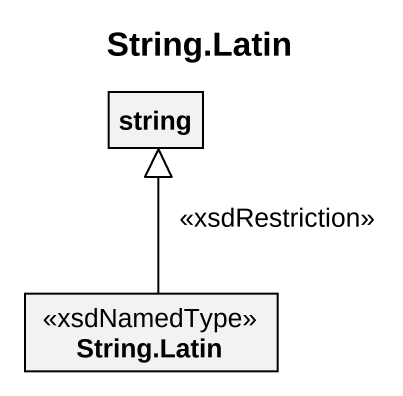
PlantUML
@startuml
title String.Latin
hide circle
hide empty members
class string
class "String.Latin" as String_Latin <<xsdNamedType>>
String_Latin -up-|> string : <<xsdRestriction>>
@enduml
